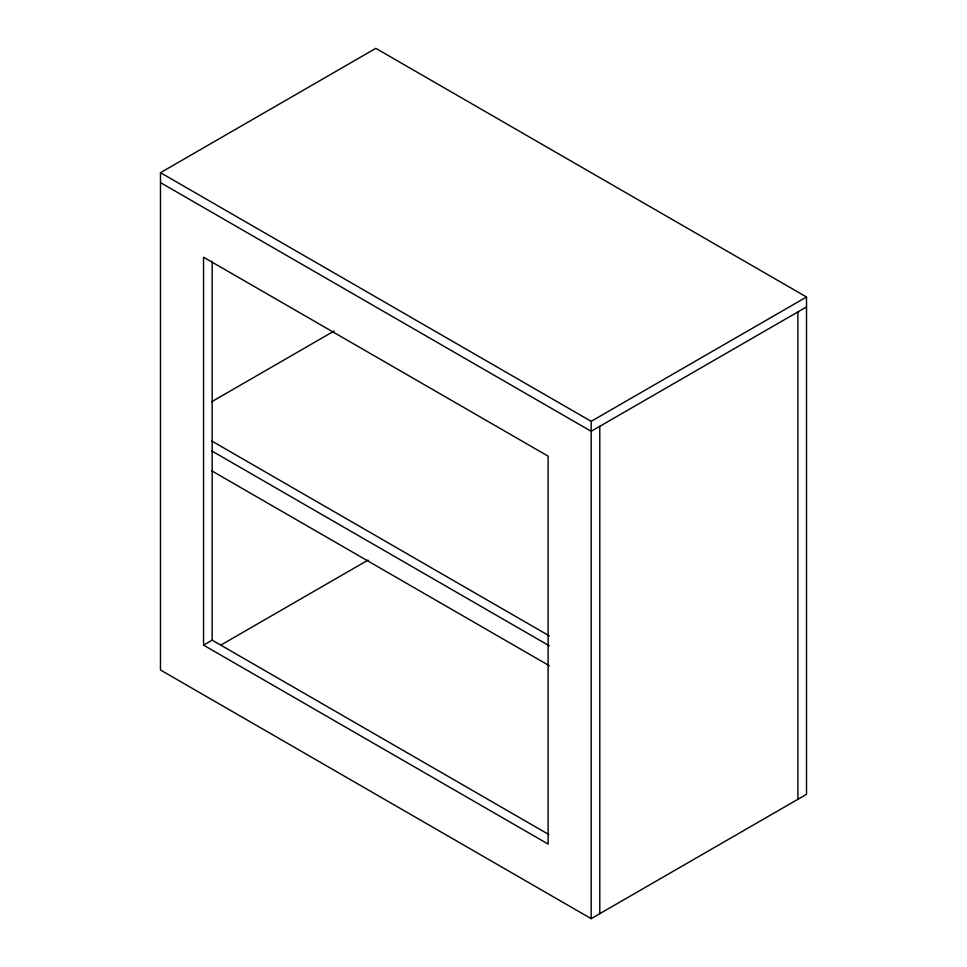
<?xml version="1.0" encoding="UTF-8"?>
<svg xmlns="http://www.w3.org/2000/svg" width="967" height="967" viewBox="0 0 967 967"><rect width="100%" height="100%" fill="white"/><g stroke="black" fill="none" stroke-linecap="round" stroke-linejoin="round"><path stroke-width="1.45" d="M160.486 172.682L375.825 48.35L806.514 297.002L806.514 794.318L591.175 918.65L160.486 669.998L160.486 172.682L591.175 421.334L806.514 297.002M211.604 401.776L334.123 331.04M203.554 645.134L548.108 844.058L548.108 456.146L203.554 257.222L203.554 645.134L212.172 640.154L548.881 834.557M220.73 645.158L368.004 560.123M806.514 306.95L591.175 431.282L160.486 182.618M211.737 440.976L549.304 635.875M211.737 450.924L549.304 645.823M211.737 470.82L549.304 665.707M797.896 311.93L797.896 799.298M599.782 426.302L599.782 913.682M591.175 421.334L591.175 918.65M212.172 261.308L212.172 640.154"/></g></svg>
